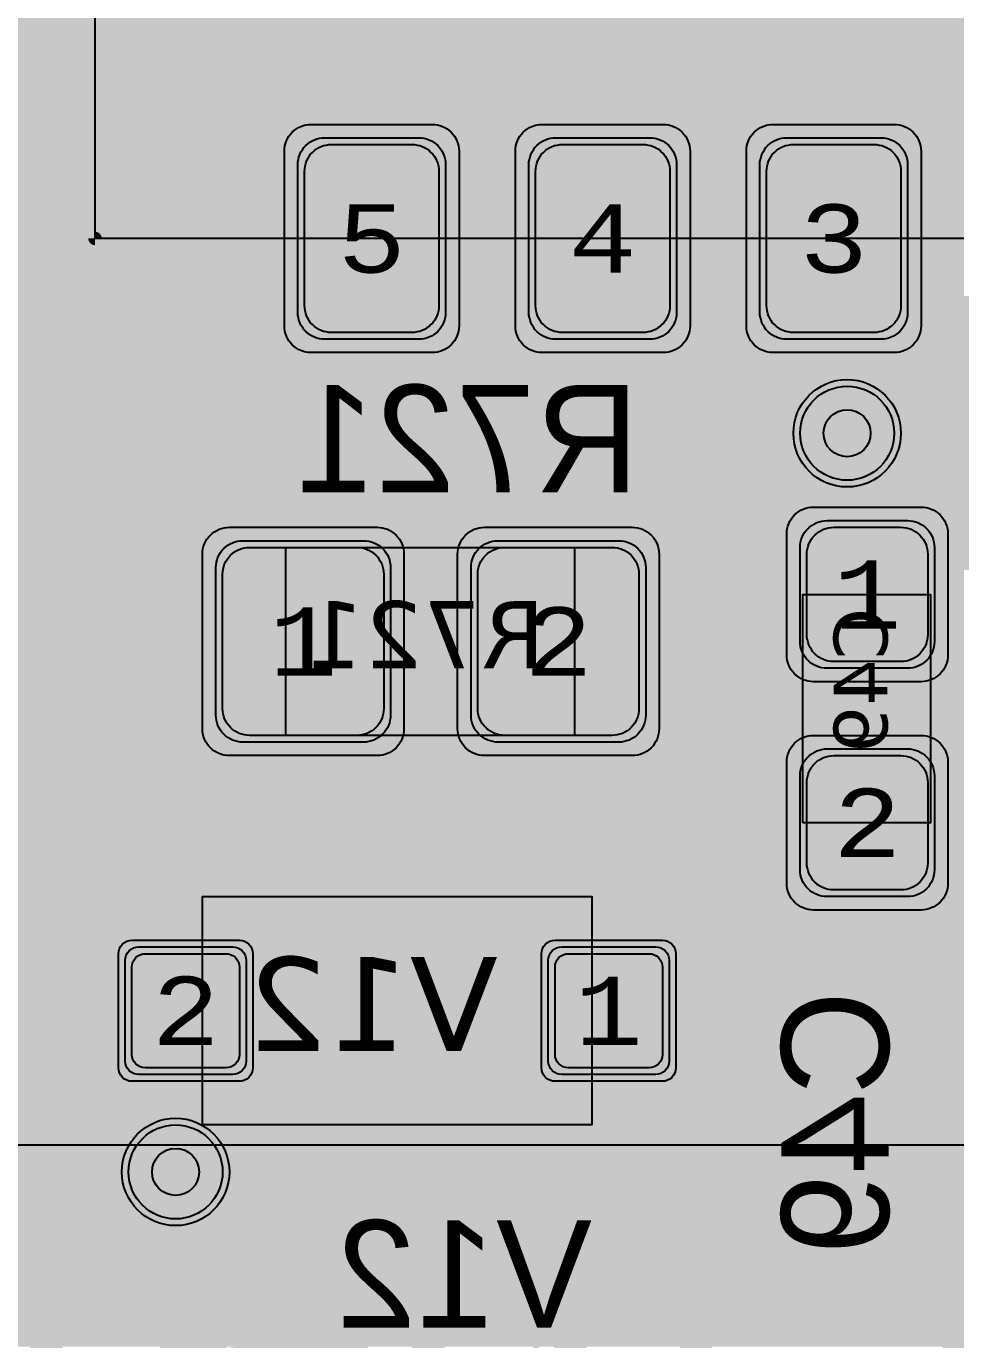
# Model space of a CAD drawing. Extents: x -28 to 199, y -61 to 255.
# Drawn here: x 55.49 to 62.41, y 226.55 to 236.33 of the extents above; entities that cross this region are included whole.
import ezdxf
from ezdxf.enums import TextEntityAlignment as Align

# ---------------------------------------------------------------- set-up
doc = ezdxf.new("R2010")
doc.units = 0
doc.header["$MEASUREMENT"] = 0
for name, color, linetype in [('ASSEMBLY_OUTLINES_BTM', 191, 'CONTINUOUS'), ('ASSEMBLY_OUTLINES_TOP', 102, 'CONTINUOUS'), ('ASSEMBLY_PART_NUMBERS_BTM', 191, 'CONTINUOUS'), ('ASSEMBLY_PART_NUMBERS_TOP', 102, 'CONTINUOUS'), ('ASSEMBLY_REF_DES_BTM', 191, 'CONTINUOUS'), ('DRILL_DRAWING', 21, 'CONTINUOUS'), ('GENERATED_SILKSCREEN_BTM', 255, 'CONTINUOUS'), ('GENERATED_SILKSCREEN_TOP', 140, 'CONTINUOUS'), ('PART_PADS_SMD_BTM', 10, 'CONTINUOUS'), ('PIN_NUMBERS_BTM', 8, 'CONTINUOUS'), ('PIN_NUMBERS_TOP', 8, 'CONTINUOUS'), ('PLACEMENT_OUTLINES_BTM', 222, 'CONTINUOUS'), ('PLACEMENT_OUTLINES_TOP', 130, 'CONTINUOUS'), ('PLANE_DATA_LAYER_TOP', 150, 'CONTINUOUS'), ('PLANE_SHAPES_LAYER_2', 230, 'CONTINUOUS'), ('PLANE_SHAPES_LAYER_3', 81, 'CONTINUOUS'), ('PLANE_SHAPES_LAYER_TOP', 150, 'CONTINUOUS'), ('SILKSCREEN_OUTLINES_BTM', 211, 'CONTINUOUS'), ('SILKSCREEN_OUTLINES_TOP', 150, 'CONTINUOUS'), ('SILKSCREEN_REF_DES_BTM', 211, 'CONTINUOUS'), ('SOLDERMASK_PADS_BTM', 12, 'CONTINUOUS'), ('SOLDERPASTE_PADS_BTM', 12, 'CONTINUOUS'), ('TRACES_LAYER_3', 81, 'CONTINUOUS'), ('TRACES_LAYER_BOTTOM', 10, 'CONTINUOUS'), ('TRACES_LAYER_TOP', 150, 'CONTINUOUS'), ('VIA_HOLES_LAYER_2', 30, 'CONTINUOUS'), ('VIA_HOLES_LAYER_3', 30, 'CONTINUOUS'), ('VIA_HOLES_LAYER_BOTTOM', 30, 'CONTINUOUS'), ('VIA_HOLES_LAYER_TOP', 30, 'CONTINUOUS'), ('VIA_PADS_LAYER_2', 230, 'CONTINUOUS'), ('VIA_PADS_LAYER_3', 81, 'CONTINUOUS'), ('VIA_PADS_LAYER_BOTTOM', 10, 'CONTINUOUS'), ('VIA_PADS_LAYER_TOP', 150, 'CONTINUOUS')]:
    doc.layers.add(name, color=color, linetype=linetype)
doc.styles.add('COURIER_NEW', font='COUR.TTF')
doc.styles.add('VERDANA', font='verdana.TTF')
doc.styles.add('VERIBEST_GERBER_0', font='txt')

msp = doc.modelspace()

# ---------------------------------------------------------------- hatches: boundary and pattern name
at = {"layer": 'PLANE_DATA_LAYER_TOP'}
h = msp.add_hatch(color=256, dxfattribs=at)
h.paths.add_polyline_path([(80, 232.365844, -0.1989099556854013), (79.977682, 232.311963), (76.210945, 228.545226, -0.1989133663345171), (76.157063, 228.522908), (59.914305, 228.522908, -0.198913366334503), (59.860423, 228.545226), (59.320177, 229.085472, 0.1989122151386104), (58.966624, 229.231919), (50.250273, 229.231919, 0.0837973501695308), (50.086168, 229.204221, -0.0837986131993937), (50.061158, 229.2), (49.753893, 229.2, -0.1385740107174436), (49.714013, 229.211269, 1.0804036103222296), (49.168413, 228.146495, -0.8191892513054791), (49.139002, 228), (48.689638, 228, -0.1756631756824748), (48.640808, 228.017701, 0.3625092994040223), (47.359192, 228.017701, -0.1756631756824748), (47.310362, 228), (47.000008, 228, 0.414213562373095), (47, 227.999992), (47, 225.568799, -0.1989099556854013), (46.977682, 225.514918), (45.792168, 224.329403, 0.1989122151386141), (45.645721, 223.97585), (45.645721, 222.741241, -0.7495331930101992), (45.505318, 222.700199, 3.4209104294883637), (45.505318, 221.299801, -0.7495331930101992), (45.645721, 221.258759), (45.645721, 216.903659, 0.1989122151386141), (45.792168, 216.550106), (46.977682, 215.364592, -0.1989099556853327), (47, 215.310711), (47, 208.3262, -0.414213562373095), (46.9238, 208.25), (40.250008, 208.25, 0.414213562373095), (40.25, 208.249992), (40.25, 207.509818, -0.1989099556853327), (40.227682, 207.455937), (39.293327, 206.521582, -0.1630063276675114), (39.250007, 206.5, 0.3431077501110799), (39.25, 206.499993, -0.163006327667525), (39.228418, 206.456673), (39.204184, 206.432439, 0.1989122151386036), (39.057737, 206.078886), (39.057737, 199.827847, -0.1989099556853499), (39.035419, 199.773966), (38.237431, 198.975978, -0.1989133663344342), (38.183549, 198.95366), (34.8262, 198.95366, -0.414213562373095), (34.75, 199.02986), (34.75, 206.499992, 0.414213562373095), (34.749992, 206.5), (34.317913, 206.5, -0.1960198588118564), (34.264635, 206.521722, 0.1960197135562124), (33.95, 206.65), (31.85, 206.65, 0.1960197135562153), (31.535365, 206.521722, -0.1960198588118564), (31.482087, 206.5), (30.017913, 206.5, -0.1960198588118564), (29.964635, 206.521722, 0.1960197135562153), (29.65, 206.65), (27.55, 206.65, 0.1960197135562138), (27.235365, 206.521722, -0.196019858811865), (27.182087, 206.5), (26.0762, 206.5, -0.414213562373095), (26, 206.5762), (26, 209.249992, 0.414213562373095), (25.999992, 209.25), (22.5762, 209.25, -0.414213562373095), (22.5, 209.3262), (22.5, 217.1738, -0.414213562373095), (22.5762, 217.25), (40.249992, 217.25, 0.414213562373095), (40.25, 217.250008), (40.25, 235.6738, -0.414213562373095), (40.3262, 235.75), (40.926501, 235.75, -0.3936083065980414), (41.00251, 235.679195, 0.9315311087574788), (42.99749, 235.679195, -0.3936083065980414), (43.073499, 235.75), (45.676501, 235.75, -0.3936083065980414), (45.75251, 235.679195, 0.9315311087574788), (47.74749, 235.679195, -0.3936083065980414), (47.823499, 235.75), (54.749992, 235.75, 0.414213562373095), (54.75, 235.750008), (54.75, 253.9238, -0.414213562373095), (54.8262, 254), (76.4238, 254, -0.414213562373095), (76.5, 253.9238), (76.5, 245.000008, 0.414213562373095), (76.500008, 245), (76.9238, 245, -0.414213562373095), (77, 244.9238), (77, 243.738669, -0.1989099556853327), (76.977682, 243.684788), (75.896687, 242.603793, -0.138572885290835), (75.860519, 242.583563, 0.3470511284967585), (75.4, 242.000001), (75.4, 241.999997, 0.8890740124386082), (76.583563, 241.860519, -0.1385728852907777), (76.603793, 241.896687), (77.853553, 243.146447, 0.1989122151386141), (78, 243.5), (78, 244.9238, -0.414213562373095), (78.0762, 245), (79.9238, 245, -0.414213562373095), (80, 244.9238)], flags=0)
h.paths.add_polyline_path([(43.11, 211.84, -0.9999999999999999), (45.709999999999994, 211.84, -0.9999999999999999)], flags=0)
h.paths.add_polyline_path([(43.11, 232.16, -0.9999999999999999), (45.709999999999994, 232.16, -0.9999999999999999)], flags=0)
h.paths.add_polyline_path([(70.36, 251.16, -0.9999999999999999), (72.96, 251.16, -0.9999999999999999)], flags=0)
h.paths.add_polyline_path([(75.85382, 232.201656, 1.5269321533254407), (77.798344, 234.14618, -0.3083936079367561), (77.75, 234.217106), (77.75, 236.85, 0.1989122151386141), (77.603553, 237.203553), (74.003793, 240.803313, -0.1385728852908702), (73.983563, 240.839481, 0.5290192293501887), (73.056188, 241.191725, -0.5447508126718748), (72.937635, 241.2401, 0.9111800432088785), (70.36, 241), (70.36, 240.999999, 0.7658860095707771), (72.783466, 240.345916, -0.5447523950639244), (72.911374, 240.351799, 0.1812054976169237), (73.260519, 240.116437, -0.1385728852908801), (73.296687, 240.096207), (76.727682, 236.665212, -0.1989099556853327), (76.75, 236.611331), (76.75, 234.217106, -0.3083936079367562), (76.701656, 234.14618, 0.2085264349626477), (75.85382, 233.298344, -0.30839360793669), (75.782894, 233.25), (73.57, 233.25, 0.1989122151386067), (73.216447, 233.103553), (72.190166, 232.077272, -0.292650029123305), (72.109912, 232.059663, 4.55738777888818), (72.879663, 231.289912, -0.0885792902101388), (72.874954, 231.316284), (72.874954, 231.316285, -0.1989099556854013), (72.897272, 231.370166), (73.754788, 232.227682, -0.1989133663345172), (73.80867, 232.25), (75.782894, 232.25, -0.30839360793669)], flags=0)
at = {"layer": 'PLANE_SHAPES_LAYER_2'}
h = msp.add_hatch(color=256, dxfattribs=at)
h.paths.add_polyline_path([(169.5, 129.25), (149.5, 129.25), (142.25, 122), (142.25, 90.5), (147.5, 90.5), (147.5, 80), (154, 80), (154, 69.25), (131.75, 69.25), (131.75, 73.25), (121.25, 73.25), (121.25, 81), (110.5, 81), (110.5, 125.75), (106.5, 125.75), (106.5, 128.75), (93.5, 128.75), (93.5, 120.25), (91.75, 120.25), (91.75, 121.5), (80, 121.5), (80, 118.25), (73.25, 118.25), (73.25, 124.5), (67.5, 124.5), (67.5, 128), (57.75, 128), (57.75, 120.25), (55.25, 120.25), (55.25, 121.5), (47.5, 121.5), (47.5, 119), (35, 119), (35, 134.75), (32.75, 134.75), (32.75, 159.75), (29.25, 159.75), (29.25, 175.25), (22.5, 175.25), (22.5, 195.25), (17.25, 195.25), (17.25, 198), (22.5, 198), (22.5, 216.5), (40.25, 216.5), (40.25, 235.5), (54.5, 235.5), (54.5, 254), (87.25, 254), (87.25, 236.25), (86.25, 236.25), (86.25, 228.75), (81, 228.75), (81, 218.75), (95.25, 218.75), (95.25, 194.5), (87, 194.5), (87, 172), (131.1, 172), (131.1, 208.75), (115.5, 208.75), (115.5, 213.75), (106.75, 213.75), (106.75, 218.75), (110.25, 222.25), (110.25, 226.25), (142.5, 226.25), (142.5, 221.5), (160.5, 221.5), (160.5, 240.75), (169.5, 240.75)])
h.paths.add_polyline_path([(35.5, 149.5), (41.75, 149.5), (41.75, 152), (39.25, 152), (39.25, 154), (37.75, 154), (37.75, 152), (35.5, 152)], flags=16)
h.paths.add_polyline_path([(37.5, 125.75), (37.5, 128.75), (42.75, 128.75), (42.75, 125.75)], flags=16)
h.paths.add_polyline_path([(52, 127.75), (52, 130.75), (54.25, 130.75), (54.25, 127.75)], flags=16)
h.paths.add_polyline_path([(50.75, 219.5), (50.75, 226.5), (71.75, 226.5), (71.75, 219.5)], flags=16)
h.paths.add_polyline_path([(66.5, 150.75), (66.5, 177.5), (72.25, 177.5), (72.25, 150.75)], flags=16)
h.paths.add_polyline_path([(47.25, 185.25), (73, 185.25), (73, 188.25), (70.25, 188.25), (70.25, 191), (47.25, 191)], flags=16)
h.paths.add_polyline_path([(84.5, 208), (84.5, 212.75), (85, 212.75), (85, 208)], flags=16)
h.paths.add_polyline_path([(61.5, 137.25), (87.75, 137.25), (87.75, 140.5), (84.75, 140.5), (84.75, 143), (61.5, 143)], flags=16)
h.paths.add_polyline_path([(88.75, 127), (88.75, 130), (91, 130), (91, 127)], flags=16)
h.paths.add_polyline_path([(85.5, 130.25), (85.5, 132.5), (91, 132.5), (91, 130.25)], flags=16)
h.paths.add_polyline_path([(108.75, 142.25), (135.75, 142.25), (135.75, 145.75), (132.25, 145.75), (132.25, 149), (108.75, 149)], flags=16)
h.paths.add_polyline_path([(114.25, 126.75), (140.75, 126.75), (140.75, 129.75), (137.25, 129.75), (137.25, 133), (114.25, 133)], flags=16)
h.paths.add_polyline_path([(155.25, 180.25), (166.25, 180.25), (166.25, 186.25), (152.25, 186.25), (152.25, 183), (155.25, 183)], flags=16)
at = {"layer": 'PLANE_SHAPES_LAYER_3'}
h = msp.add_hatch(color=256, dxfattribs=at)
h.paths.add_polyline_path([(169.5, 129.25), (149.5, 129.25), (142.25, 122), (142.25, 90.5), (147.5, 90.5), (147.5, 80), (154, 80), (154, 69.25), (131.75, 69.25), (131.75, 73.25), (121.25, 73.25), (121.25, 81), (110.5, 81), (110.5, 125.75), (106.5, 125.75), (106.5, 128.75), (93.5, 128.75), (93.5, 120.25), (91.75, 120.25), (91.75, 121.5), (80, 121.5), (80, 118.25), (73.25, 118.25), (73.25, 124.5), (67.5, 124.5), (67.5, 127.75), (58.25, 127.75), (58.25, 130.25), (88.75, 130.25), (88.75, 127), (91, 127), (91, 132.5), (55, 132.5), (55, 131.25), (52, 131.25), (52, 127.75), (55, 127.75), (55, 127.25), (57.75, 127.25), (57.75, 120.25), (55.25, 120.25), (55.25, 121.5), (47.5, 121.5), (47.5, 119), (35, 119), (35, 134.75), (32.75, 134.75), (32.75, 159.75), (29.25, 159.75), (29.25, 175.25), (22.5, 175.25), (22.5, 195.25), (17.25, 195.25), (17.25, 198), (22.5, 198), (22.5, 216.5), (40.25, 216.5), (40.25, 235.5), (54.5, 235.5), (54.5, 254), (87.25, 254), (87.25, 236.25), (86.25, 236.25), (86.25, 228.75), (81, 228.75), (81, 218.75), (95.25, 218.75), (95.25, 194.5), (87, 194.5), (87, 172), (131.1, 172), (131.1, 208.75), (115.5, 208.75), (115.5, 213.75), (106.75, 213.75), (106.75, 218.75), (110.25, 222.25), (110.25, 226.25), (142.5, 226.25), (142.5, 221.5), (160.5, 221.5), (160.5, 240.75), (169.5, 240.75)])
h.paths.add_polyline_path([(35.5, 149.5), (41.75, 149.5), (41.75, 152), (39.25, 152), (39.25, 154), (37.75, 154), (37.75, 152), (35.5, 152)], flags=16)
h.paths.add_polyline_path([(37.5, 125.75), (37.5, 128.75), (42.75, 128.75), (42.75, 125.75)], flags=16)
h.paths.add_polyline_path([(50.75, 219.5), (50.75, 226.5), (71.75, 226.5), (71.75, 219.5)], flags=16)
h.paths.add_polyline_path([(66.5, 150.75), (66.5, 177.5), (72.25, 177.5), (72.25, 150.75)], flags=16)
h.paths.add_polyline_path([(47.25, 185.25), (73, 185.25), (73, 188.25), (70.25, 188.25), (70.25, 191), (47.25, 191)], flags=16)
h.paths.add_polyline_path([(84.5, 208), (84.5, 212.75), (85, 212.75), (85, 208)], flags=16)
h.paths.add_polyline_path([(61.5, 137.25), (87.75, 137.25), (87.75, 140.5), (84.75, 140.5), (84.75, 143), (61.5, 143)], flags=16)
h.paths.add_polyline_path([(108.75, 142.25), (135.75, 142.25), (135.75, 145.75), (132.25, 145.75), (132.25, 149), (108.75, 149)], flags=16)
h.paths.add_polyline_path([(114.25, 126.75), (140.75, 126.75), (140.75, 129.75), (137.25, 129.75), (137.25, 133), (114.25, 133)], flags=16)
h.paths.add_polyline_path([(155.25, 180.25), (166.25, 180.25), (166.25, 186.25), (152.25, 186.25), (152.25, 183), (155.25, 183)], flags=16)
at = {"layer": 'VIA_HOLES_LAYER_2'}
h = msp.add_hatch(color=256, dxfattribs=at)
edge = h.paths.add_edge_path()
edge.add_arc((61.6, 233.3), 0.175, 0, 360)
h = msp.add_hatch(color=256, dxfattribs=at)
edge = h.paths.add_edge_path()
edge.add_arc((56.6, 227.8), 0.175, 0, 360)
at = {"layer": 'VIA_HOLES_LAYER_3'}
h = msp.add_hatch(color=256, dxfattribs=at)
edge = h.paths.add_edge_path()
edge.add_arc((61.6, 233.3), 0.175, 0, 360)
h = msp.add_hatch(color=256, dxfattribs=at)
edge = h.paths.add_edge_path()
edge.add_arc((56.6, 227.8), 0.175, 0, 360)
at = {"layer": 'VIA_HOLES_LAYER_BOTTOM'}
h = msp.add_hatch(color=256, dxfattribs=at)
edge = h.paths.add_edge_path()
edge.add_arc((61.6, 233.3), 0.175, 0, 360)
h = msp.add_hatch(color=256, dxfattribs=at)
edge = h.paths.add_edge_path()
edge.add_arc((56.6, 227.8), 0.175, 0, 360)
at = {"layer": 'VIA_HOLES_LAYER_TOP'}
h = msp.add_hatch(color=256, dxfattribs=at)
edge = h.paths.add_edge_path()
edge.add_arc((61.6, 233.3), 0.175, 0, 360)
h = msp.add_hatch(color=256, dxfattribs=at)
edge = h.paths.add_edge_path()
edge.add_arc((56.6, 227.8), 0.175, 0, 360)

# ---------------------------------------------------------------- linework, layer by layer
at = {"layer": 'ASSEMBLY_OUTLINES_BTM'}
for points in [[(57.42, 231.05), (57.42, 232.45), (59.57, 232.45), (59.57, 231.05)], [(61.27, 230.4), (61.27, 232.1), (62.22, 232.1), (62.22, 230.4)], [(56.8, 228.15), (56.8, 229.85), (59.7, 229.85), (59.7, 228.15)]]:
    msp.add_lwpolyline(points, close=True, dxfattribs=at)
at = {"layer": 'ASSEMBLY_OUTLINES_BTM', "const_width": 0.1}
msp.add_lwpolyline([(59.25, 229.75), (59.25, 228.25)], dxfattribs=at)
at = {"layer": 'ASSEMBLY_OUTLINES_TOP', "const_width": 0.2}
msp.add_lwpolyline([(48.5, 228), (48.5, 254), (74.5, 254), (74.5, 228)], close=True, dxfattribs=at)
at = {"layer": 'GENERATED_SILKSCREEN_BTM'}
for points, const_width in [([(67.000005, 234.75, -0.4142135624), (67, 234.749995), (65.565, 234.749995), (65.565, 234.750005), (66.999995, 234.750005), (66.999995, 246.999995), (56.000005, 246.999995), (56.000005, 234.750005), (57.435, 234.750005), (57.435, 234.749995), (56, 234.749995, -0.4142135624), (55.999995, 234.75), (55.999995, 247, -0.4142135624), (56, 247.000005), (67, 247.000005, -0.4142135624), (67.000005, 247), (67.000005, 234.75)], 0.15), ([(67.000005, 234.75, -0.4142135624), (67, 234.749995), (65.54, 234.749995), (65.54, 234.750005), (66.999995, 234.750005), (66.999995, 246.999995), (56.000005, 246.999995), (56.000005, 234.750005), (57.46, 234.750005), (57.46, 234.749995), (56, 234.749995, -0.4142135624), (55.999995, 234.75), (55.999995, 247, -0.4142135624), (56, 247.000005), (67, 247.000005, -0.4142135624), (67.000005, 247), (67.000005, 234.75)], 0.1), ([(58.769515, 232.450005, 1.10969e-05), (58.769508, 232.449995), (58.230492, 232.449995, 1.10969e-05), (58.230485, 232.450005), (58.769515, 232.450005)], 0.15), ([(61.270005, 230.957911, 1.22306e-05), (61.269995, 230.957902), (61.269995, 231.542098, 1.22306e-05), (61.270005, 231.542089), (61.270005, 230.957911)], 0.15), ([(62.220005, 230.966156, 1.1642e-05), (62.219995, 230.966164), (62.219995, 231.533836, 1.1642e-05), (62.220005, 231.533844), (62.220005, 230.966156)], 0.15), ([(58.769515, 231.049995), (58.230485, 231.049995, 1.10969e-05), (58.230492, 231.050005), (58.769508, 231.050005, 1.10969e-05), (58.769515, 231.049995)], 0.15), ([(59.700005, 229.55), (59.699995, 229.55), (59.699995, 229.849995), (56.800005, 229.849995), (56.800005, 229.55), (56.799995, 229.55), (56.799995, 229.85, -0.4142135624), (56.8, 229.850005), (59.7, 229.850005, -0.4142135624), (59.700005, 229.85), (59.700005, 229.55)], 0.15), ([(56.800005, 228.174997, 6.8599e-06), (56.799995, 228.175003), (56.799995, 228.45), (56.800005, 228.45), (56.800005, 228.174997)], 0.15), ([(59.700005, 228.15, -0.4142135624), (59.7, 228.149995), (56.841099, 228.149995, 1.06046e-05), (56.841084, 228.150005), (59.699995, 228.150005), (59.699995, 228.45), (59.700005, 228.45), (59.700005, 228.15)], 0.15)]:
    msp.add_lwpolyline(points, format="xyb", dxfattribs=dict(at, const_width=const_width))
for points, const_width in [([(58.685, 234.749995), (58.685, 234.750005), (59.155, 234.750005), (59.155, 234.749995)], 0.15), ([(60.405, 234.749995), (60.405, 234.750005), (60.875, 234.750005), (60.875, 234.749995)], 0.15), ([(62.125, 234.749995), (62.125, 234.750005), (62.595, 234.750005), (62.595, 234.749995)], 0.15), ([(58.66, 234.749995), (58.66, 234.750005), (59.18, 234.750005), (59.18, 234.749995)], 0.1), ([(60.38, 234.749995), (60.38, 234.750005), (60.9, 234.750005), (60.9, 234.749995)], 0.1), ([(62.1, 234.749995), (62.1, 234.750005), (62.62, 234.750005), (62.62, 234.749995)], 0.1)]:
    msp.add_lwpolyline(points, close=True, dxfattribs=dict(at, const_width=const_width))
at = {"layer": 'GENERATED_SILKSCREEN_BTM', "const_width": 0.15}
for points in [[(57.5592, 232.8792), (57.5656, 232.8776), (57.5696, 232.8744), (57.5712, 232.8688), (57.572, 232.8624), (57.5712, 232.8568), (57.5696, 232.8512), (57.5656, 232.8472), (57.5592, 232.8464), (57.2472, 232.8464), (57.2416, 232.8472), (57.2368, 232.8512), (57.2344, 232.8568), (57.2336, 232.8624), (57.2344, 232.8688), (57.2368, 232.8744), (57.2416, 232.8776), (57.2472, 232.8792), (57.388, 232.8792), (57.388, 233.6304), (57.3888, 233.636), (57.3912, 233.64), (57.3952, 233.6424), (57.4008, 233.6432), (57.4048, 233.644), (57.4088, 233.644), (57.412, 233.6424), (57.4152, 233.6392), (57.5712, 233.42), (57.5728, 233.4168), (57.5736, 233.4144), (57.5736, 233.4088), (57.5712, 233.404), (57.5672, 233.4), (57.5624, 233.3968), (57.5568, 233.3952), (57.5536, 233.3952), (57.5512, 233.396), (57.5472, 233.4008), (57.4192, 233.58), (57.4192, 232.8792), (57.5592, 232.8792)], [(57.9992, 233.6432), (57.8648, 233.5336), (57.8624, 233.5296), (57.8616, 233.5264), (57.86, 233.524), (57.8592, 233.5208), (57.8592, 233.4112), (57.86, 233.408), (57.8616, 233.4032), (57.8624, 233.3992), (57.8648, 233.3976), (58.3976, 232.9648), (58.3976, 232.8792), (57.8752, 232.8792), (57.8696, 232.8776), (57.8648, 232.8744), (57.8624, 232.8688), (57.8616, 232.8624), (57.8624, 232.8568), (57.8648, 232.8512), (57.8696, 232.848), (57.8752, 232.8464), (58.4144, 232.8464), (58.4208, 232.848), (58.4248, 232.852), (58.4288, 232.856), (58.4304, 232.8624), (58.4304, 232.972), (58.4296, 232.9744), (58.428, 232.98), (58.4264, 232.9824), (58.4256, 232.984), (58.4232, 232.9856), (57.8912, 233.4192), (57.8912, 233.5128), (58.016, 233.6136), (58.2744, 233.6136), (58.4048, 233.5072), (58.4104, 233.5056), (58.416, 233.5064), (58.4208, 233.5088), (58.4248, 233.5136), (58.4272, 233.5184), (58.428, 233.524), (58.4272, 233.5296), (58.4256, 233.532), (58.4232, 233.5336), (58.2888, 233.6432), (58.2856, 233.644), (58.284, 233.6448), (58.2824, 233.6456), (58.2792, 233.6464), (58.0096, 233.6464), (58.0064, 233.6456), (58.0048, 233.6448), (58.0024, 233.644), (57.9992, 233.6432)], [(59.076, 232.8704), (59.0776, 232.8648), (59.0768, 232.8592), (59.0736, 232.8544), (59.0688, 232.8512), (59.0632, 232.8496), (59.0576, 232.8488), (59.0528, 232.8504), (59.0488, 232.8552), (58.6176, 233.6224), (58.616, 233.6264), (58.616, 233.6296), (58.616, 233.6328), (58.6176, 233.636), (58.62, 233.6408), (58.6232, 233.644), (58.6272, 233.6456), (58.6312, 233.6464), (59.1712, 233.6464), (59.1768, 233.6448), (59.1816, 233.6408), (59.184, 233.636), (59.1848, 233.6296), (59.184, 233.624), (59.1816, 233.6184), (59.1768, 233.6144), (59.1712, 233.6136), (58.6584, 233.6136), (59.076, 232.8704)], [(59.376, 233.3424), (59.3736, 233.344), (59.3728, 233.348), (59.3712, 233.352), (59.3704, 233.356), (59.3704, 233.5208), (59.3712, 233.5248), (59.3728, 233.5272), (59.3728, 233.5296), (59.3736, 233.5304), (59.3752, 233.5312), (59.376, 233.5328), (59.512, 233.6432), (59.516, 233.6448), (59.5192, 233.6456), (59.5224, 233.6464), (59.9256, 233.6464), (59.9328, 233.6448), (59.9376, 233.6408), (59.9416, 233.636), (59.9432, 233.6304), (59.9432, 232.8624), (59.9416, 232.856), (59.9376, 232.852), (59.9328, 232.8496), (59.9272, 232.8488), (59.9208, 232.8496), (59.9152, 232.852), (59.9112, 232.856), (59.9096, 232.8624), (59.9096, 233.2304), (59.5336, 233.2304), (59.4024, 232.8576), (59.3992, 232.852), (59.3936, 232.8488), (59.388, 232.848), (59.3824, 232.8496), (59.3776, 232.852), (59.3736, 232.856), (59.372, 232.8616), (59.3728, 232.868), (59.504, 233.2408), (59.376, 233.3424)], [(59.9096, 233.6136), (59.5272, 233.6136), (59.4024, 233.5128), (59.4024, 233.364), (59.5272, 233.2624), (59.9096, 233.2624), (59.9096, 233.6136)], [(61.9036, 228.9), (61.794, 229.0344), (61.7916, 229.0384), (61.7884, 229.0392), (61.7852, 229.0408), (61.7812, 229.0416), (61.2324, 229.0416), (61.2284, 229.0408), (61.2252, 229.0392), (61.2236, 229.0376), (61.222, 229.0368), (61.2196, 229.0344), (61.11, 228.9), (61.1092, 228.8976), (61.1084, 228.8952), (61.1076, 228.8944), (61.1068, 228.8912), (61.1068, 228.6216), (61.1076, 228.6176), (61.1084, 228.616), (61.1092, 228.6136), (61.11, 228.6112), (61.2196, 228.476), (61.2236, 228.4728), (61.23, 228.4712), (61.234, 228.472), (61.2388, 228.4736), (61.242, 228.476), (61.2452, 228.48), (61.2476, 228.484), (61.2484, 228.488), (61.2484, 228.492), (61.246, 228.4952), (61.1396, 228.6272), (61.1396, 228.8856), (61.2404, 229.0088), (61.7732, 229.0088), (61.874, 228.8856), (61.874, 228.6272), (61.7676, 228.4952), (61.766, 228.492), (61.7652, 228.488), (61.766, 228.484), (61.7684, 228.48), (61.7716, 228.476), (61.7756, 228.4736), (61.7796, 228.472), (61.7852, 228.4712), (61.79, 228.4728), (61.794, 228.476), (61.9036, 228.6112), (61.9052, 228.6144), (61.906, 228.6152), (61.906, 228.6176), (61.9068, 228.6184), (61.9068, 228.6192), (61.9068, 228.6216), (61.9068, 228.8912), (61.906, 228.8944), (61.9052, 228.8976), (61.9036, 228.9)], [(61.8908, 227.8016), (61.8972, 227.8008), (61.9012, 227.7968), (61.9036, 227.7912), (61.9044, 227.7856), (61.9036, 227.78), (61.9012, 227.7752), (61.8972, 227.7712), (61.8908, 227.7696), (61.6484, 227.7696), (61.6484, 227.732), (61.6468, 227.7264), (61.6436, 227.7216), (61.638, 227.7192), (61.6324, 227.7184), (61.626, 227.7192), (61.6204, 227.7216), (61.6164, 227.7264), (61.6156, 227.732), (61.6156, 227.7696), (61.1452, 227.7696), (61.1412, 227.7704), (61.138, 227.772), (61.1348, 227.776), (61.1324, 227.78), (61.1308, 227.7848), (61.13, 227.7896), (61.1308, 227.7936), (61.134, 227.7976), (61.6196, 228.2832), (61.6244, 228.2864), (61.6292, 228.288), (61.634, 228.2872), (61.6396, 228.284), (61.6436, 228.2824), (61.646, 228.2792), (61.6476, 228.276), (61.6484, 228.272), (61.6484, 227.8016), (61.8908, 227.8016)], [(61.6156, 228.232), (61.186, 227.8016), (61.6156, 227.8016), (61.6156, 228.232)], [(58.7208, 226.6592), (58.7272, 226.6576), (58.7312, 226.6544), (58.7328, 226.6488), (58.7336, 226.6424), (58.7328, 226.6368), (58.7312, 226.6312), (58.7272, 226.6272), (58.7208, 226.6264), (58.4088, 226.6264), (58.4032, 226.6272), (58.3984, 226.6312), (58.396, 226.6368), (58.3952, 226.6424), (58.396, 226.6488), (58.3984, 226.6544), (58.4032, 226.6576), (58.4088, 226.6592), (58.5496, 226.6592), (58.5496, 227.4104), (58.5504, 227.416), (58.5528, 227.42), (58.5568, 227.4224), (58.5624, 227.4232), (58.5664, 227.424), (58.5704, 227.424), (58.5736, 227.4224), (58.5768, 227.4192), (58.7328, 227.2), (58.7344, 227.1968), (58.7352, 227.1944), (58.7352, 227.1888), (58.7328, 227.184), (58.7288, 227.18), (58.724, 227.1768), (58.7184, 227.1752), (58.7152, 227.1752), (58.7128, 227.176), (58.7088, 227.1808), (58.5808, 227.36), (58.5808, 226.6592), (58.7208, 226.6592)], [(61.9036, 227.3896), (61.794, 227.524), (61.79, 227.528), (61.7852, 227.5288), (61.7796, 227.528), (61.774, 227.5248), (61.77, 227.5216), (61.7668, 227.516), (61.766, 227.5112), (61.7676, 227.5056), (61.874, 227.3752), (61.874, 227.1168), (61.7732, 226.992), (61.486, 226.992), (61.574, 227.1008), (61.5756, 227.104), (61.5764, 227.1048), (61.5772, 227.1072), (61.5772, 227.1104), (61.5772, 227.38), (61.5772, 227.3832), (61.5756, 227.388), (61.574, 227.3896), (61.4652, 227.524), (61.4644, 227.5256), (61.4628, 227.5272), (61.4604, 227.5288), (61.4548, 227.5304), (61.4516, 227.5312), (61.2324, 227.5312), (61.2284, 227.5304), (61.2252, 227.5288), (61.2228, 227.5272), (61.222, 227.5256), (61.2196, 227.524), (61.11, 227.3896), (61.1092, 227.3864), (61.1084, 227.384), (61.1076, 227.3832), (61.1068, 227.38), (61.1068, 227.1104), (61.1076, 227.1072), (61.1076, 227.1064), (61.1084, 227.1056), (61.1092, 227.1032), (61.11, 227.1), (61.2196, 226.9656), (61.2236, 226.9632), (61.2268, 226.9624), (61.2292, 226.9608), (61.2324, 226.96), (61.7812, 226.96), (61.7836, 226.9608), (61.7892, 226.9624), (61.7908, 226.9632), (61.794, 226.9656), (61.9036, 227.1), (61.9052, 227.104), (61.906, 227.1048), (61.906, 227.1064), (61.9068, 227.108), (61.9068, 227.1088), (61.9068, 227.1104), (61.9068, 227.38), (61.906, 227.3832), (61.9052, 227.3864), (61.9036, 227.3896)], [(61.2404, 227.4984), (61.4436, 227.4984), (61.5452, 227.3752), (61.5452, 227.1168), (61.4436, 226.992), (61.2404, 226.992), (61.1396, 227.1168), (61.1396, 227.3752), (61.2404, 227.4984)], [(57.6768, 227.4232), (57.5424, 227.3136), (57.54, 227.3096), (57.5392, 227.3064), (57.5376, 227.304), (57.5368, 227.3008), (57.5368, 227.1912), (57.5376, 227.188), (57.5392, 227.1832), (57.54, 227.1792), (57.5424, 227.1776), (58.0752, 226.7448), (58.0752, 226.6592), (57.5528, 226.6592), (57.5472, 226.6576), (57.5424, 226.6544), (57.54, 226.6488), (57.5392, 226.6424), (57.54, 226.6368), (57.5424, 226.6312), (57.5472, 226.628), (57.5528, 226.6264), (58.092, 226.6264), (58.0984, 226.628), (58.1024, 226.632), (58.1064, 226.636), (58.108, 226.6424), (58.108, 226.752), (58.1072, 226.7544), (58.1056, 226.76), (58.104, 226.7624), (58.1032, 226.764), (58.1008, 226.7656), (57.5688, 227.1992), (57.5688, 227.2928), (57.6936, 227.3936), (57.952, 227.3936), (58.0824, 227.2872), (58.088, 227.2856), (58.0936, 227.2864), (58.0984, 227.2888), (58.1024, 227.2936), (58.1048, 227.2984), (58.1056, 227.304), (58.1048, 227.3096), (58.1032, 227.312), (58.1008, 227.3136), (57.9664, 227.4232), (57.9632, 227.424), (57.9616, 227.4248), (57.96, 227.4256), (57.9568, 227.4264), (57.6872, 227.4264), (57.684, 227.4256), (57.6824, 227.4248), (57.68, 227.424), (57.6768, 227.4232)], [(59.2728, 226.6264), (59.2944, 226.6264), (59.2992, 226.6272), (59.3032, 226.6296), (59.308, 226.6328), (59.3088, 226.6376), (59.5688, 227.4048), (59.5696, 227.408), (59.5696, 227.4112), (59.5688, 227.4136), (59.5672, 227.416), (59.5624, 227.42), (59.5568, 227.4232), (59.5512, 227.424), (59.5456, 227.4232), (59.5408, 227.4208), (59.5376, 227.4152), (59.284, 226.6608), (59.0288, 227.4152), (59.0256, 227.4208), (59.0208, 227.4232), (59.0152, 227.424), (59.0096, 227.4232), (59.004, 227.42), (59, 227.416), (58.9984, 227.4112), (58.9992, 227.4048), (59.2576, 226.6376), (59.26, 226.6328), (59.2648, 226.6296), (59.268, 226.6272), (59.2728, 226.6264)]]:
    msp.add_lwpolyline(points, dxfattribs=at)
at = {"layer": 'GENERATED_SILKSCREEN_TOP', "const_width": 0.15}
msp.add_lwpolyline([(74.500005, 228, -0.4142135624), (74.5, 227.999995), (56.975003, 227.999995, 6.8599e-06), (56.974997, 228.000005), (74.499995, 228.000005), (74.499995, 253.999995), (48.500005, 253.999995), (48.500005, 228.000005), (56.225003, 228.000005, 6.8599e-06), (56.224997, 227.999995), (48.5, 227.999995, -0.4142135624), (48.499995, 228), (48.499995, 254, -0.4142135624), (48.5, 254.000005), (74.5, 254.000005, -0.4142135624), (74.500005, 254), (74.500005, 228)], format="xyb", dxfattribs=at)
at = {"layer": 'PART_PADS_SMD_BTM'}
for points in [[(57.71, 234, -0.4142135624), (57.51, 234.2), (57.51, 235.3, -0.4142135624), (57.71, 235.5), (58.41, 235.5, -0.4142135624), (58.61, 235.3), (58.61, 234.2, -0.4142135624), (58.41, 234)], [(59.43, 234, -0.4142135624), (59.23, 234.2), (59.23, 235.3, -0.4142135624), (59.43, 235.5), (60.13, 235.5, -0.4142135624), (60.33, 235.3), (60.33, 234.2, -0.4142135624), (60.13, 234)], [(61.15, 234, -0.4142135624), (60.95, 234.2), (60.95, 235.3, -0.4142135624), (61.15, 235.5), (61.85, 235.5, -0.4142135624), (62.05, 235.3), (62.05, 234.2, -0.4142135624), (61.85, 234)], [(62.05, 232.65, -0.4142135624), (62.25, 232.45), (62.25, 231.75, -0.4142135624), (62.05, 231.55), (61.45, 231.55, -0.4142135624), (61.25, 231.75), (61.25, 232.45, -0.4142135624), (61.45, 232.65)], [(58, 232.5, -0.4142135624), (58.2, 232.3), (58.2, 231.2, -0.4142135624), (58, 231), (57.1, 231, -0.4142135624), (56.9, 231.2), (56.9, 232.3, -0.4142135624), (57.1, 232.5)], [(59.9, 232.5, -0.4142135624), (60.1, 232.3), (60.1, 231.2, -0.4142135624), (59.9, 231), (59, 231, -0.4142135624), (58.8, 231.2), (58.8, 232.3, -0.4142135624), (59, 232.5)], [(62.05, 230.95, -0.4142135624), (62.25, 230.75), (62.25, 230.05, -0.4142135624), (62.05, 229.85), (61.45, 229.85, -0.4142135624), (61.25, 230.05), (61.25, 230.75, -0.4142135624), (61.45, 230.95)], [(56.325, 228.525, -0.4142135624), (56.225, 228.625), (56.225, 229.375, -0.4142135624), (56.325, 229.475), (57.025, 229.475, -0.4142135624), (57.125, 229.375), (57.125, 228.625, -0.4142135624), (57.025, 228.525)], [(59.475, 228.525, -0.4142135624), (59.375, 228.625), (59.375, 229.375, -0.4142135624), (59.475, 229.475), (60.175, 229.475, -0.4142135624), (60.275, 229.375), (60.275, 228.625, -0.4142135624), (60.175, 228.525)]]:
    msp.add_lwpolyline(points, format="xyb", close=True, dxfattribs=at)
at = {"layer": 'PLACEMENT_OUTLINES_BTM'}
for points in [[(56, 234.75), (56, 247), (67, 247), (67, 234.75)], [(57.42, 231.05), (57.42, 232.45), (59.57, 232.45), (59.57, 231.05)], [(61.27, 230.4), (61.27, 232.1), (62.22, 232.1), (62.22, 230.4)], [(56.8, 228.15), (56.8, 229.85), (59.7, 229.85), (59.7, 228.15)]]:
    msp.add_lwpolyline(points, close=True, dxfattribs=at)
at = {"layer": 'PLACEMENT_OUTLINES_TOP'}
msp.add_lwpolyline([(48.5, 228), (48.5, 254), (74.5, 254), (74.5, 228)], close=True, dxfattribs=at)
at = {"layer": 'PLANE_SHAPES_LAYER_TOP'}
for points in [[(54.75, 229.75), (68.75, 229.75), (54.75, 254), (68.75, 254)], [(47, 228), (81.75, 228), (47, 229.75), (81.75, 229.75)]]:
    msp.add_solid(points, dxfattribs=at)
at = {"layer": 'SILKSCREEN_OUTLINES_BTM', "const_width": 0.1}
msp.add_lwpolyline([(56, 234.75), (56, 247), (67, 247), (67, 234.75)], close=True, dxfattribs=at)
at = {"layer": 'SILKSCREEN_OUTLINES_BTM'}
for points in [[(56, 234.75), (56, 247), (67, 247), (67, 234.75)], [(57.42, 231.05), (57.42, 232.45), (59.57, 232.45), (59.57, 231.05)], [(61.27, 230.4), (61.27, 232.1), (62.22, 232.1), (62.22, 230.4)], [(56.8, 228.15), (56.8, 229.85), (59.7, 229.85), (59.7, 228.15)]]:
    msp.add_lwpolyline(points, close=True, dxfattribs=at)
at = {"layer": 'SILKSCREEN_OUTLINES_TOP'}
msp.add_lwpolyline([(48.5, 228), (48.5, 254), (74.5, 254), (74.5, 228)], close=True, dxfattribs=at)
at = {"layer": 'SOLDERMASK_PADS_BTM'}
for points in [[(57.61, 233.9, -0.4142135624), (57.41, 234.1), (57.41, 235.4, -0.4142135624), (57.61, 235.6), (58.51, 235.6, -0.4142135624), (58.71, 235.4), (58.71, 234.1, -0.4142135624), (58.51, 233.9)], [(59.33, 233.9, -0.4142135624), (59.13, 234.1), (59.13, 235.4, -0.4142135624), (59.33, 235.6), (60.23, 235.6, -0.4142135624), (60.43, 235.4), (60.43, 234.1, -0.4142135624), (60.23, 233.9)], [(61.05, 233.9, -0.4142135624), (60.85, 234.1), (60.85, 235.4, -0.4142135624), (61.05, 235.6), (61.95, 235.6, -0.4142135624), (62.15, 235.4), (62.15, 234.1, -0.4142135624), (61.95, 233.9)], [(62.15, 232.75, -0.4142135624), (62.35, 232.55), (62.35, 231.65, -0.4142135624), (62.15, 231.45), (61.35, 231.45, -0.4142135624), (61.15, 231.65), (61.15, 232.55, -0.4142135624), (61.35, 232.75)], [(58.1, 232.6, -0.4142135624), (58.3, 232.4), (58.3, 231.1, -0.4142135624), (58.1, 230.9), (57, 230.9, -0.4142135624), (56.8, 231.1), (56.8, 232.4, -0.4142135624), (57, 232.6)], [(60, 232.6, -0.4142135624), (60.2, 232.4), (60.2, 231.1, -0.4142135624), (60, 230.9), (58.9, 230.9, -0.4142135624), (58.7, 231.1), (58.7, 232.4, -0.4142135624), (58.9, 232.6)], [(62.15, 231.05, -0.4142135624), (62.35, 230.85), (62.35, 229.95, -0.4142135624), (62.15, 229.75), (61.35, 229.75, -0.4142135624), (61.15, 229.95), (61.15, 230.85, -0.4142135624), (61.35, 231.05)], [(56.275, 228.475, -0.4142135624), (56.175, 228.575), (56.175, 229.425, -0.4142135624), (56.275, 229.525), (57.075, 229.525, -0.4142135624), (57.175, 229.425), (57.175, 228.575, -0.4142135624), (57.075, 228.475)], [(59.425, 228.475, -0.4142135624), (59.325, 228.575), (59.325, 229.425, -0.4142135624), (59.425, 229.525), (60.225, 229.525, -0.4142135624), (60.325, 229.425), (60.325, 228.575, -0.4142135624), (60.225, 228.475)]]:
    msp.add_lwpolyline(points, format="xyb", close=True, dxfattribs=at)
at = {"layer": 'SOLDERPASTE_PADS_BTM'}
for points in [[(57.76, 234.05, -0.4142135624), (57.56, 234.25), (57.56, 235.25, -0.4142135624), (57.76, 235.45), (58.36, 235.45, -0.4142135624), (58.56, 235.25), (58.56, 234.25, -0.4142135624), (58.36, 234.05)], [(59.48, 234.05, -0.4142135624), (59.28, 234.25), (59.28, 235.25, -0.4142135624), (59.48, 235.45), (60.08, 235.45, -0.4142135624), (60.28, 235.25), (60.28, 234.25, -0.4142135624), (60.08, 234.05)], [(61.2, 234.05, -0.4142135624), (61, 234.25), (61, 235.25, -0.4142135624), (61.2, 235.45), (61.8, 235.45, -0.4142135624), (62, 235.25), (62, 234.25, -0.4142135624), (61.8, 234.05)], [(62, 232.6, -0.4142135624), (62.2, 232.4), (62.2, 231.8, -0.4142135624), (62, 231.6), (61.5, 231.6, -0.4142135624), (61.3, 231.8), (61.3, 232.4, -0.4142135624), (61.5, 232.6)], [(57.95, 232.45, -0.4142135624), (58.15, 232.25), (58.15, 231.25, -0.4142135624), (57.95, 231.05), (57.15, 231.05, -0.4142135624), (56.95, 231.25), (56.95, 232.25, -0.4142135624), (57.15, 232.45)], [(59.85, 232.45, -0.4142135624), (60.05, 232.25), (60.05, 231.25, -0.4142135624), (59.85, 231.05), (59.05, 231.05, -0.4142135624), (58.85, 231.25), (58.85, 232.25, -0.4142135624), (59.05, 232.45)], [(62, 230.9, -0.4142135624), (62.2, 230.7), (62.2, 230.1, -0.4142135624), (62, 229.9), (61.5, 229.9, -0.4142135624), (61.3, 230.1), (61.3, 230.7, -0.4142135624), (61.5, 230.9)], [(56.375, 228.575, -0.4142135624), (56.275, 228.675), (56.275, 229.325, -0.4142135624), (56.375, 229.425), (56.975, 229.425, -0.4142135624), (57.075, 229.325), (57.075, 228.675, -0.4142135624), (56.975, 228.575)], [(59.525, 228.575, -0.4142135624), (59.425, 228.675), (59.425, 229.325, -0.4142135624), (59.525, 229.425), (60.125, 229.425, -0.4142135624), (60.225, 229.325), (60.225, 228.675, -0.4142135624), (60.125, 228.575)]]:
    msp.add_lwpolyline(points, format="xyb", close=True, dxfattribs=at)
at = {"layer": 'TRACES_LAYER_3', "const_width": 0.5}
msp.add_lwpolyline([(57, 210.75), (57, 213.32507), (56.731295, 213.593775), (56.731295, 226.991705), (56.6, 227.123), (56.6, 227.8)], dxfattribs=at)
at = {"layer": 'TRACES_LAYER_BOTTOM', "const_width": 0.5}
for points in [[(54.45, 235), (56.983, 235), (57.233, 234.75), (58.06, 234.75)], [(58.06, 234.75), (58.06, 233.41), (57.55, 232.9), (57.55, 231.75)], [(59.78, 234.75), (59.78, 233.415), (59.45, 233.085), (59.45, 231.75)], [(61.6, 233.3), (61.5, 233.4), (61.5, 234.75)], [(61.75, 232.1), (61.75, 233.15), (61.6, 233.3)], [(56.675, 229), (56.675, 229.794342), (56.996981, 230.116323), (59.002246, 230.116323), (59.45, 230.564077), (59.45, 231.75)], [(61.75, 230.4), (61.75, 230.45), (60.45, 231.75), (59.45, 231.75)], [(54.3, 230.25), (55.445436, 230.25), (56.056138, 229.639298), (56.056138, 229.618862), (56.675, 229)], [(59.825, 229), (62.85, 229), (63.85, 230)], [(56.675, 229), (56.675, 227.875), (56.6, 227.8)]]:
    msp.add_lwpolyline(points, dxfattribs=at)
at = {"layer": 'TRACES_LAYER_TOP', "const_width": 0.5}
for points in [[(49.4, 228.7), (50.218354, 228.7), (50.250273, 228.731919), (58.966624, 228.731919), (59.675635, 228.022908), (76.395733, 228.022908), (80.5, 232.127175), (80.5, 246.4)], [(50.25, 214.1), (49.7, 214.1), (48.762709, 215.037291), (48.012089, 215.037291), (46.145721, 216.903659), (46.145721, 223.97585), (49.004, 226.834129), (49.004, 226.834131), (49.192522, 227.022653), (87.799588, 227.022653), (87.967674, 227.190739)]]:
    msp.add_lwpolyline(points, dxfattribs=at)
at = {"layer": 'VIA_HOLES_LAYER_2'}
for centre in [(61.6, 233.3), (56.6, 227.8)]:
    msp.add_circle(centre, 0.175, dxfattribs=at)
at = {"layer": 'VIA_HOLES_LAYER_3'}
for centre in [(61.6, 233.3), (56.6, 227.8)]:
    msp.add_circle(centre, 0.175, dxfattribs=at)
at = {"layer": 'VIA_HOLES_LAYER_BOTTOM'}
for centre in [(61.6, 233.3), (56.6, 227.8)]:
    msp.add_circle(centre, 0.175, dxfattribs=at)
at = {"layer": 'VIA_HOLES_LAYER_TOP'}
for centre in [(61.6, 233.3), (56.6, 227.8)]:
    msp.add_circle(centre, 0.175, dxfattribs=at)
at = {"layer": 'VIA_PADS_LAYER_2'}
for centre in [(61.6, 233.3), (56.6, 227.8)]:
    msp.add_circle(centre, 0.4, dxfattribs=at)
at = {"layer": 'VIA_PADS_LAYER_3'}
for centre in [(61.6, 233.3), (56.6, 227.8)]:
    msp.add_circle(centre, 0.4, dxfattribs=at)
at = {"layer": 'VIA_PADS_LAYER_BOTTOM'}
for centre in [(61.6, 233.3), (56.6, 227.8)]:
    msp.add_circle(centre, 0.35, dxfattribs=at)
at = {"layer": 'VIA_PADS_LAYER_TOP'}
for centre in [(61.6, 233.3), (56.6, 227.8)]:
    msp.add_circle(centre, 0.35, dxfattribs=at)

# ---------------------------------------------------------------- texts
at = {"layer": 'ASSEMBLY_PART_NUMBERS_BTM', "style": 'VERIBEST_GERBER_0', "text_generation_flag": 2}
msp.add_text('ERJ-8GEYJ103V', height=2.032, rotation=90, dxfattribs=at).set_placement((56.79, 250.25), align=Align.TOP_LEFT)
for s, p in [('GRM32DR71E106KA12L', (84.25, 237.21)), ('CL21B106KOQNNNE', (68, 236.29)), ('ERJ-6ENF7871V', (58.5, 234.29)), ('BA00DD0WHFP-TR', (61.5, 232.21)), ('ERJ-6GEYJ472V', (64.25, 229.71)), ('CL10B104KB8SFNC', (64.75, 227.46))]:
    msp.add_text(s, height=2.032, dxfattribs=at).set_placement(p, align=Align.TOP_LEFT)
at = {"layer": 'ASSEMBLY_PART_NUMBERS_TOP', "style": 'VERIBEST_GERBER_0'}
msp.add_text('PDQ10-Q24-S5-D', height=2.032, dxfattribs=at).set_placement((61.5, 238.46), align=Align.TOP_LEFT)
at = {"layer": 'ASSEMBLY_REF_DES_BTM', "style": 'VERDANA', "text_generation_flag": 2}
for s, height, p in [('R721', 0.5, (59.35, 232.05)), ('V12', 0.7, (59, 229.4))]:
    msp.add_text(s, height=height, dxfattribs=at).set_placement(p, align=Align.TOP_LEFT)
msp.add_text('C49', height=0.4, rotation=90, dxfattribs=at).set_placement((61.5, 232), align=Align.TOP_LEFT)
at = {"layer": 'DRILL_DRAWING', "style": 'VERIBEST_GERBER_0'}
for p in [(57, 236.9), (58.4, 236.9), (60, 236.9), (62, 236.9), (61.6, 233.3), (56.6, 227.8)]:
    msp.add_text('A', height=2, dxfattribs=at).set_placement(p, align=Align.MIDDLE_CENTER)
at = {"layer": 'PIN_NUMBERS_BTM', "style": 'COURIER_NEW'}
for s, p in [('5', (58.06, 234.75)), ('4', (59.78, 234.75)), ('3', (61.5, 234.75)), ('1', (61.75, 232.1)), ('1', (57.55, 231.75)), ('2', (59.45, 231.75)), ('2', (61.75, 230.4)), ('2', (56.675, 229)), ('1', (59.825, 229))]:
    msp.add_text(s, height=0.508, dxfattribs=at).set_placement(p, align=Align.MIDDLE_CENTER)
at = {"layer": 'PIN_NUMBERS_TOP', "style": 'COURIER_NEW'}
for s, p in [('5', (58.06, 234.75)), ('4', (59.78, 234.75)), ('3', (61.5, 234.75)), ('1', (61.75, 232.1)), ('1', (57.55, 231.75)), ('2', (59.45, 231.75)), ('2', (61.75, 230.4)), ('2', (56.675, 229)), ('1', (59.825, 229))]:
    msp.add_text(s, height=0.508, dxfattribs=at).set_placement(p, align=Align.MIDDLE_CENTER)
at = {"layer": 'SILKSCREEN_REF_DES_BTM', "style": 'VERIBEST_GERBER_0', "text_generation_flag": 2}
for s, p in [('R721', (60.05, 233.66)), ('V12', (59.7, 227.44))]:
    msp.add_text(s, height=0.8, dxfattribs=at).set_placement(p, align=Align.TOP_LEFT)
msp.add_text('C49', height=0.8, rotation=90, dxfattribs=at).set_placement((61.11, 229.15), align=Align.TOP_LEFT)

doc.saveas('drawing.dxf')
